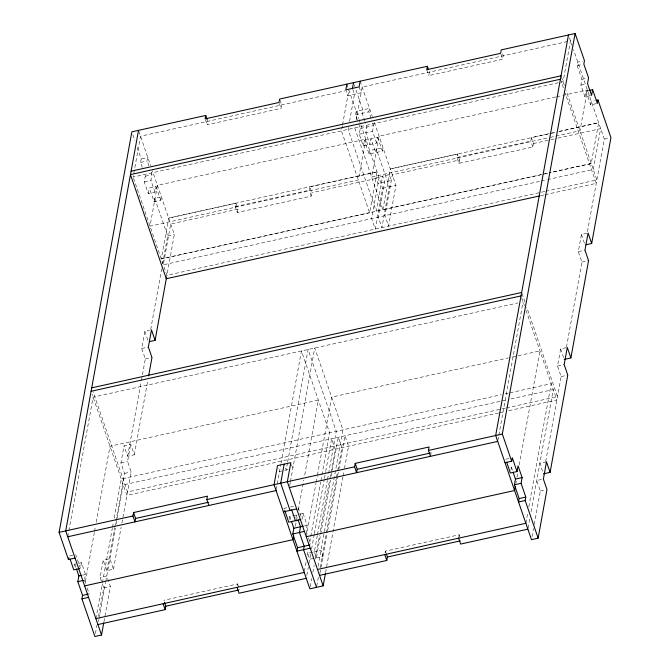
<?xml version="1.0" encoding="UTF-8"?>
<svg xmlns="http://www.w3.org/2000/svg" width="670" height="670" viewBox="0 0 670 670"><rect width="100%" height="100%" fill="white"/><g stroke="black" fill="none" stroke-linecap="round" stroke-linejoin="round"><path stroke-width="0.5" stroke-dasharray="3.35 2.51" d="M67.745 536.77L68.675 531.637M68.868 530.632L93.113 397.151L517.969 302.924M142.274 167.349L140.591 162.442L141.211 159.008L136.873 146.387M148.924 165.875L147.233 160.968L147.861 157.534L141.211 159.008M74.471 566.049L74.814 564.148L81.464 562.674L85.517 574.458L84.654 579.223M148.33 193.705L149.368 187.985L156.018 186.511L154.979 192.231L148.33 193.705L144.276 181.913L145.315 176.193L144.301 173.245M81.464 562.674L80.425 568.394L75.693 554.643M154.979 192.231L150.926 180.439L151.964 174.719L150.951 171.771M154.1 201.737L154.728 198.303L161.378 196.829L160.75 200.263L154.1 201.737L149.368 187.985M85.383 581.778L94.336 532.508M94.52 531.478L95.458 526.344M96.204 522.24L110.006 446.27L318.334 400.057L304.532 476.027M101.43 581.192L100.123 577.381L103.239 560.221L109.888 558.746L113.49 569.224L106.848 570.698L103.239 560.221M114.846 526.67L124.52 473.422L120.918 462.945L124.042 445.776L130.684 444.302L134.293 454.779L127.643 456.253L124.042 445.776M141.412 380.485L145.323 358.986L141.713 348.5L144.837 331.34L149.586 330.285M95.902 618.653L102.242 583.729M102.435 582.724L112.317 528.295M112.51 527.282L113.431 522.131M114.185 518.044L121.27 479.017L501.185 394.739M342.37 125.734L341.449 130.851L369.606 212.717L377.017 171.88L168.689 218.093L161.277 258.93L548.336 173.069L382.897 209.744L354.74 127.878M95.441 633.46L96.916 625.353M98.565 616.232L103.724 587.866L101.756 582.146M106.848 570.698L114.662 527.692M127.643 456.253L141.228 381.506M150.683 329.481L161.696 268.846M162.634 263.712L167.676 235.957L154.728 198.303M98.49 621.467L98.867 619.415M99.051 618.385L105.584 582.456M105.768 581.426L115.466 528.044M116.212 523.94L123.305 484.929L507.299 399.747M121.865 523.144L131.169 471.948L127.568 461.471L130.684 444.302M103.925 621.852L110.374 586.384L106.773 575.907L100.123 577.381M113.49 569.224L121.119 527.24M134.293 454.779L147.877 380.032M166.286 278.737L174.326 234.483L152.358 170.615M279.951 100.031L281.643 104.947L281.015 108.381L207.139 124.771L207.767 121.337L207.089 119.369M377.026 171.897L309.8 186.813L311.826 192.709L311.198 196.142L237.322 212.524L235.296 206.636L235.924 203.203L168.698 218.11M237.322 212.524L237.951 209.09L235.924 203.203M237.314 585.63L237.632 583.922L163.756 600.303M311.198 196.142L309.172 190.246L309.8 186.813M276.258 489.527L280.839 464.352M281.031 463.33L301.441 350.938L329.606 432.82L320.829 481.052M342.554 124.712L348.861 90.015M287.489 462.878L286.191 470.022L284.842 466.094M287.673 461.856L308.099 349.48L336.256 431.346L328.643 473.229M348.459 127.367L348.099 129.377L376.255 211.243L382.629 176.143L384.655 182.039L378.282 217.13L381.883 227.616L389.303 186.796L376.347 149.142L375.728 152.567L370.996 138.816L369.957 144.544L365.904 132.752L366.942 127.032L365.25 122.116M349.556 121.354L354.48 94.277L352.445 88.39M357.252 119.662L355.561 114.754L356.189 111.32L369.488 108.373L368.86 111.798L371.565 119.662M289.741 485.616L290.303 482.475M290.487 481.445L314.741 347.99L342.898 429.872L317.714 568.487M356.206 119.88L362.16 87.066L570.488 40.87L563.076 81.69L133.112 177.048L140.533 136.228L344.79 90.936M289.272 519.317L289.792 516.453L299.289 514.351M363.308 146.018L364.346 140.29L377.646 137.342L376.607 143.062L363.308 146.018L359.254 134.226L360.293 128.506L357.587 120.642M295.922 517.843L296.442 514.979L297.455 517.927M295.386 526.327L296.132 522.223M296.324 521.193L297.254 516.059M298.376 509.904L303.786 480.13M300.235 514.141L303.091 513.505L302.044 519.225L297.321 505.473M376.607 143.062L372.553 131.278L373.592 125.558L371.9 120.642M369.078 154.05L369.698 150.616L382.997 147.66L382.377 151.093L369.078 154.05L364.346 140.29M303.091 513.505L307.145 525.297L306.106 531.017L307.12 533.965M306.257 536.72L315.964 483.338M316.148 482.316L317.27 476.152M317.454 475.131L331.633 397.109L508.304 357.914M304.415 571.393L306.274 561.125M307.329 555.371L308.326 549.836M309.741 542.131L320.645 482.082M306.81 575.321L308.267 567.289M308.996 563.277L310.654 554.149M311.584 549.04L314.18 534.744M314.364 533.722L324.205 479.578M324.389 478.556L325.503 472.425M325.687 471.404L331.633 438.716L335.234 449.193L329.824 478.966M317.32 535.548L314.347 551.887L316.374 557.783L320.461 535.313M317.505 534.526L327.345 480.382M327.529 479.36L328.459 474.251M310.235 586.753L311.726 578.545M312.848 572.381L314.155 565.195M315.269 559.04L319.565 535.431M320.31 531.318L329.64 479.988M358.994 119.486L382.654 188.27L375.234 229.09L371.632 218.613L379.053 177.793L311.826 192.709M320.645 534.292L330.486 480.147M331.223 476.06L338.283 437.242L341.884 447.719L337.596 471.328M382.905 209.769L390.317 168.932L555.748 132.233M316.701 586.309L318.376 577.071M320.059 567.825L326.215 533.948M326.399 532.926L336.29 478.514M336.474 477.492L337.404 472.358M319.925 573.378L320.829 568.353M321.014 567.348L327.479 531.787M327.663 530.774L337.504 476.63M337.688 475.608L338.618 470.499M338.802 469.477L344.933 435.768L348.534 446.245L344.238 469.854M325.587 572.515L342.931 477.04M343.124 476.01L344.053 470.884M374.321 122.434L395.953 185.322L388.533 226.133L384.932 215.656L392.344 174.845L459.57 159.929L457.543 154.033L390.317 168.949M502.592 53.818L503.262 55.786L502.642 59.22L428.767 75.601L429.395 72.167L428.716 70.208M385.066 552.859L385.376 551.142L459.252 534.752L460.608 538.68M554.852 132.451L531.419 137.643L533.446 143.539L532.826 146.973L458.95 163.363L456.923 157.467L457.543 154.033M458.95 163.363L459.57 159.929M430.634 455.466L431.103 452.887L430.425 450.927M458.632 538.186L459.252 534.752M532.826 146.973L530.799 141.077L531.419 137.643M497.885 440.383L498.631 436.254M498.823 435.249L523.069 301.776M590.63 95.584L584.935 96.849L580.882 85.065L581.92 79.336L577.188 65.585L577.816 62.151L582.565 61.104M510.892 470.156L511.419 467.292L514.267 466.663M584.935 96.849L585.974 91.128L587.875 90.71M515.892 483.321L516.269 481.269M517.014 477.166L517.944 472.032M519.25 464.846L539.961 350.896L509.326 357.688M596.4 103.615L590.706 104.88L591.325 101.446L594.173 100.818M525.858 523.27L527.717 512.986M528.839 506.847L551.226 383.642L509.359 392.947M591.225 163.53L549.35 172.818L591.233 163.547L598.637 122.719L556.77 132.007M528.069 528.144L529.937 517.877M531.059 511.713L553.253 389.555L508.321 399.521M545.681 461.555L561.125 376.574L557.524 366.088L560.639 348.928L566.334 347.663M566.477 347.119L581.92 262.129L578.319 251.652L581.434 234.483L587.138 233.219M532.039 536.603L533.513 528.504M534.25 524.451L540.33 491.01L536.72 480.532L541.469 479.477M587.464 231.602L604.281 139.109L573.528 49.689M140.591 162.442L147.233 160.968M355.561 114.754L368.86 111.798M577.188 65.585L582.883 64.32M145.315 176.193L151.964 174.719M360.293 128.506L373.592 125.558M581.92 79.336L586.669 78.29M144.276 181.913L150.926 180.439M359.254 134.226L372.553 131.278M580.882 85.065L586.577 83.8M555.723 96.991L379.053 136.186L371.632 176.997L548.303 137.811M556.745 96.765L561.845 95.634M562.867 95.408L587.381 89.973L579.96 130.784L549.325 137.584M558.922 131.546L598.645 122.736M235.296 206.636L309.172 190.246M456.923 157.467L530.799 141.077M237.951 209.09L170.724 224.006L163.304 264.826L540.154 181.227M533.446 143.539L549.743 139.93M550.765 139.703L556.879 138.347M557.892 138.12L600.672 128.632L593.26 169.443L548.32 179.409M167.676 235.957L174.326 234.483M382.654 188.27L395.953 185.322M604.281 139.109L609.976 137.844M161.269 258.913L369.597 212.7M541.176 181.001L547.298 179.644M544.777 191.478L166.905 275.303L132.786 176.084M545.799 191.252L596.861 179.92L566.108 90.509M541.092 195.59L544.149 194.911M545.171 194.685L596.233 183.354L565.153 92.979M141.713 348.5L148.363 347.026M578.319 251.652L584.969 250.178M145.323 358.986L151.964 357.512M581.92 262.129L588.57 260.655M120.918 462.945L127.568 461.471M557.524 366.088L564.165 364.614M124.52 473.422L131.169 471.948M561.125 376.574L567.775 375.091M505.272 393.851L508.329 393.156M505.398 408.147L127.535 491.973L93.071 391.774M506.419 407.921L557.482 396.598L526.737 307.203M498.647 412.946L126.906 495.406L92.108 394.22M499.669 412.72L504.778 411.581M508.857 410.677L556.862 400.032L526.109 310.612M288.092 469.603L279.541 471.496L278.527 468.556M72.846 555.271L69.043 556.117L69.722 558.077M286.869 507.793L284.021 508.421L284.7 510.389M290.671 506.947L293.519 506.319M505.649 459.26L509.443 458.414M546.494 461.89L539.844 463.364L543.445 473.841M82.67 575.094L85.517 574.458M304.297 525.925L307.145 525.297M103.724 587.866L110.374 586.384M540.33 491.01L545.079 489.954M312.446 552.315L307.697 553.361L309.724 559.257L323.024 556.309L320.997 550.413L313.392 552.097M569.466 37.889L572.138 45.652M585.974 91.128L590.706 104.88M561.385 76.774L564.425 85.618M560.422 79.227L563.805 89.051M581.434 234.483L584.709 244.014M500.951 54.304L502.642 59.22M560.639 348.928L563.587 357.495M522.005 293.443L525.054 302.287M521.721 297.865L524.426 305.721M426.74 69.713L428.767 75.601M511.419 467.292L512.433 470.24M360.133 81.187L372.294 116.538M377.646 137.342L382.377 151.093M359.095 86.907L361.122 92.803L347.831 95.751L345.804 89.864M354.154 84.604L362.839 109.847L362.21 113.28L364.916 121.136M346.842 84.135L358.659 118.506M279.331 103.465L281.015 108.381M385.376 551.142L386.054 553.11M205.456 119.855L207.139 124.771M291.492 464.62L292.84 468.548M308.468 537.893L310.495 543.789M289.792 516.453L291.14 520.389M138.849 131.337L150.666 165.699M156.018 186.511L160.75 200.263M132.869 134.737L134.871 140.566M237.632 583.922L239.659 589.809M144.837 331.34L148.112 340.863M84.479 580.178L85.827 584.114M87.184 588.042L89.21 593.938M74.814 564.148L76.162 568.076M157.425 185.347L150.005 226.167L358.333 179.954L365.753 139.134L157.425 185.347M389.278 174.669L375.979 177.617L378.006 183.513L391.305 180.565L389.278 174.669"/><path stroke-width="1" d="M75.073 558.077L68.424 559.551L59.077 532.365L131.864 131.831L205.74 115.441L207.089 119.369M138.514 130.357L65.719 530.891L101.538 635.026L94.889 636.5L81.933 598.846L82.561 595.412L77.829 581.652L78.867 575.932L76.506 569.056M68.424 559.551L68.734 557.834M101.538 635.026L103.741 622.865M148.623 375.937L151.964 357.512L148.363 347.026L151.487 329.866L155.088 340.343L149.385 341.608M155.088 340.343L166.478 277.648M133.573 512.55L135.6 518.438L134.971 521.871L132.945 515.984L133.573 512.55L207.449 496.16L206.821 499.594L208.847 505.49M205.74 115.441L205.112 118.875L278.988 102.485L279.616 99.051L427.368 66.28L428.381 69.219M97.929 624.549L165.155 609.633L165.783 606.199L164.426 602.271M346.842 84.135L345.804 89.864L359.095 86.907L360.133 81.187M284.164 464.134L280.697 483.204L290.043 510.381M352.445 88.39L353.492 82.661M310.21 548.202L296.911 551.15L297.539 547.717L292.807 533.965L293.845 528.245L291.484 521.369M293.711 535.565L292.966 539.677L84.638 585.89M323.158 585.856L287.346 481.73L290.814 462.652L277.514 465.608L274.047 484.678L309.858 588.813L323.158 585.856L325.402 573.537M355.201 463.38L357.227 469.276L356.599 472.71L354.572 466.814L355.201 463.38L429.076 446.991L428.448 450.424L430.475 456.32M427.368 66.28L426.74 69.713L500.616 53.324L501.235 49.89L575.111 33.5L584.458 60.677L583.838 64.111L588.57 77.862L587.531 83.591L591.585 95.374L592.623 89.654L588.821 90.5M319.557 575.379L386.783 560.472L387.402 557.038L386.389 554.09M568.462 34.974L495.674 435.517L531.486 539.643L538.136 538.169L546.971 489.536L543.37 479.058L546.494 461.89L550.095 472.367L543.445 473.841M505.021 462.694L511.671 461.22L502.324 434.043L575.111 33.5M511.671 461.22L512.299 457.786L517.022 471.538L510.373 473.012L506.662 462.208M517.022 471.538L518.061 465.818L522.123 477.601L521.076 483.33L525.808 497.081L525.188 500.515L518.538 501.989L519.158 498.555L514.434 484.804L515.473 479.083L513.103 472.208M515.331 486.403L514.585 490.507L306.257 536.72M596.074 100.4L597.975 99.972L597.355 103.406L592.623 89.654M550.095 472.367L567.775 375.091L564.165 364.614L567.289 347.454L570.89 357.931L564.24 359.405M570.89 357.931L588.57 260.655L584.969 250.178L588.084 233.009L591.685 243.486L585.99 244.751M591.685 243.486L610.923 137.635L597.975 99.972M131.094 171.168L561.05 75.794M560.422 79.227L130.474 174.602L166.286 278.737L540.07 195.816M91.715 387.846L521.67 292.463M91.095 391.28L521.051 295.897M59.077 532.365L132.945 515.984M206.821 499.594L354.572 466.814M428.448 450.424L502.324 434.043M135.6 518.438L208.462 502.274M357.227 469.276L430.09 453.113M67.745 536.77L276.074 490.574M289.365 487.601L497.701 441.413M283.393 511.855L296.693 508.907M79.47 568.604L73.775 569.869L70.057 559.065M300.152 519.652L288.753 522.181L284.7 510.389M78.867 575.932L81.715 575.304M293.845 528.245L303.342 526.134M515.473 479.083L522.123 477.601M77.829 581.652L83.524 580.388M292.807 533.965L304.205 531.436M514.434 484.804L521.076 483.33M82.561 595.412L88.256 594.148M297.539 547.717L309.883 544.978M519.158 498.555L525.808 497.081M81.933 598.846L88.582 597.364M95.894 618.636L304.23 572.44M317.521 569.466L525.858 523.27M165.783 606.199L238.646 590.035M387.402 557.038L460.273 540.874M306.257 578.336L239.031 593.243L237.004 587.347M527.885 529.166L460.659 544.082L458.632 538.186M525.188 500.515L538.136 538.169M384.756 554.576L386.783 560.472M298.125 519.895L300.495 526.771L299.457 532.491L304.18 546.243L303.56 549.676L316.508 587.33M291.684 509.895L295.403 520.699M163.128 603.737L165.155 609.633"/></g></svg>
